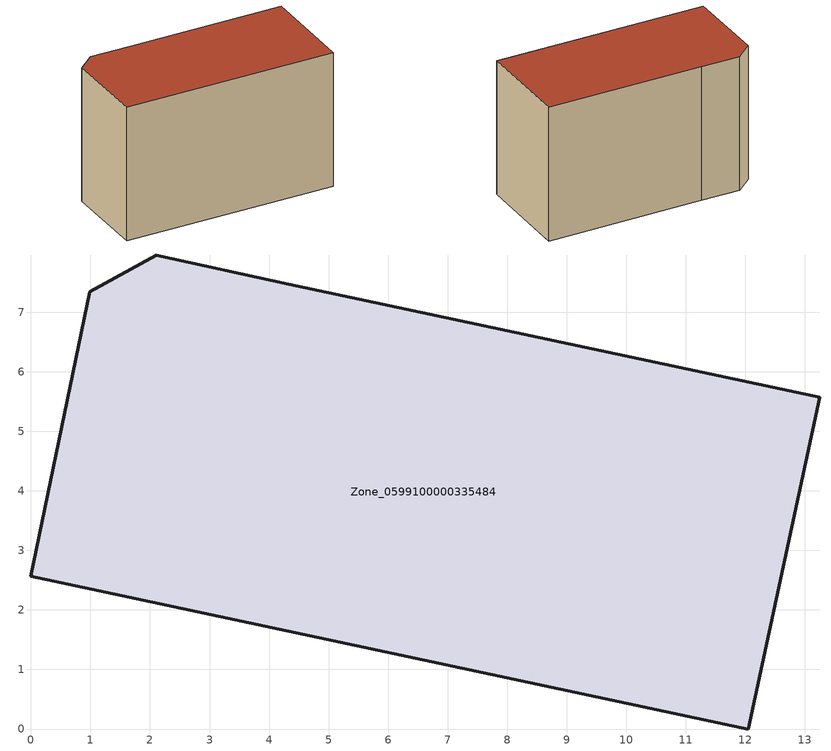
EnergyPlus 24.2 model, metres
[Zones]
Zone_0599100000335484
 floor ground (C_G): 13.25,5.57 12.05,0 0,2.57 0.99,7.35 2.1,7.96 4.33,7.47 z0
 wall outside (C_F): 4.33,7.47 2.1,7.96 0.99,7.35 0,2.57 12.05,0 13.25,5.57 4.33,7.47 z0:8.03
 roof outside (C_R): 12.05,0 13.25,5.57 4.33,7.47 2.1,7.96 0.99,7.35 0,2.57 z8.03
[BUILDING]
Pand.0599100000335484: North Axis=0; Terrain=City; Loads Convergence Tolerance Value=0.04; Temperature Convergence Tolerance Value=0.4; Solar Distribution=FullExterior; Maximum Number of Warmup Days=25; Minimum Number of Warmup Days=1
[Site:Location]
Rotterdam.The.Hague.AP_ZH_NLD Design_Conditions: Latitude=51.96; Longitude=4.45; Time Zone=1; Elevation=-4.5
[SITE:GROUNDTEMPERATURE:BUILDINGSURFACE]
18, 18, 18, 18, 18, 18, 18, 18, 18, 18, 18, 18
[MATERIAL] Thermal Absorptance=0.9; Solar Absorptance=0.7; Visible Absorptance=0.7
Name | Roughness | Thickness | Conductivity | Density | Specific Heat
G.TC.1975-1991 | MediumSmooth | 0.15 | 0.288461 | 540 | 1210
F.TC.1975-1991 | Rough | 0.3 | 0.230769 | 1920 | 840
R.TC.1975-1991 | MediumRough | 0.2 | 0.153846 | 1500 | 1000
[CONSTRUCTION]
C_G: G.TC.1975-1991
C_F: F.TC.1975-1991
C_R: R.TC.1975-1991
[ZONE]
Zone_0599100000335484: Type=1; Multiplier=1; Ceiling Height=Autocalculate; Volume=Autocalculate; Floor Area=autocalculate; Part of Total Floor Area=Yes
[ZONEINFILTRATION:DESIGNFLOWRATE]
Infil_Zone_0599100000335484: Zone or ZoneList or Space or SpaceList=Zone_0599100000335484; Schedule=AlwaysOn; Design Flow Rate Calculation Method=Flow/Area; Flow Rate per Floor Area=0.003; Constant Term Coefficient=1; Temperature Term Coefficient=0; Velocity Term Coefficient=0; Velocity Squared Term Coefficient=0
[HVACTEMPLATE:ZONE:IDEALLOADSAIRSYSTEM]
Zone_0599100000335484: Maximum Heating Supply Air Temperature=50; Minimum Cooling Supply Air Temperature=13; Maximum Heating Supply Air Humidity Ratio=0.0156; Minimum Cooling Supply Air Humidity Ratio=0.0077; Heating Limit=NoLimit; Cooling Limit=NoLimit; Dehumidification Control Type=ConstantSensibleHeatRatio; Cooling Sensible Heat Ratio=0.7; Dehumidification Setpoint=60; Humidification Control Type=None; Humidification Setpoint=30; Outdoor Air Method=None; Outdoor Air Flow Rate per Person=0.00944; Outdoor Air Flow Rate per Zone Floor Area=0; Outdoor Air Flow Rate per Zone=0; Demand Controlled Ventilation Type=None; Outdoor Air Economizer Type=NoEconomizer; Heat Recovery Type=None; Sensible Heat Recovery Effectiveness=0.7; Latent Heat Recovery Effectiveness=0.65
[ZONECONTROL:THERMOSTAT]
ThermostatControl_Zone_0599100000335484: Zone or ZoneList=Zone_0599100000335484; Control Type Schedule=DualSetpointControlType; Control 1=Thermostat_Zone_0599100000335484; Temperature Difference Between Cutout And Setpoint=0
[THERMOSTATSETPOINT:DUALSETPOINT]
Thermostat_Zone_0599100000335484: Heating Setpoint Temperature Schedule=HeatingSetpoint_Zone_0599100000335484; Cooling Setpoint Temperature Schedule=CoolingSetpoint_Zone_0599100000335484
[SCHEDULE:COMPACT]
HeatingSetpoint_Zone_0599100000335484: Through: 12/31, For: AllDays, Until: 24:00, 21
CoolingSetpoint_Zone_0599100000335484: Through: 12/31, For: AllDays, Until: 24:00, 24
DualSetpointControlType: Through: 12/31, For: AllDays, Until: 24:00, 4
AlwaysOn: Through: 12/31, For: AllDays, Until: 24:00, 1
